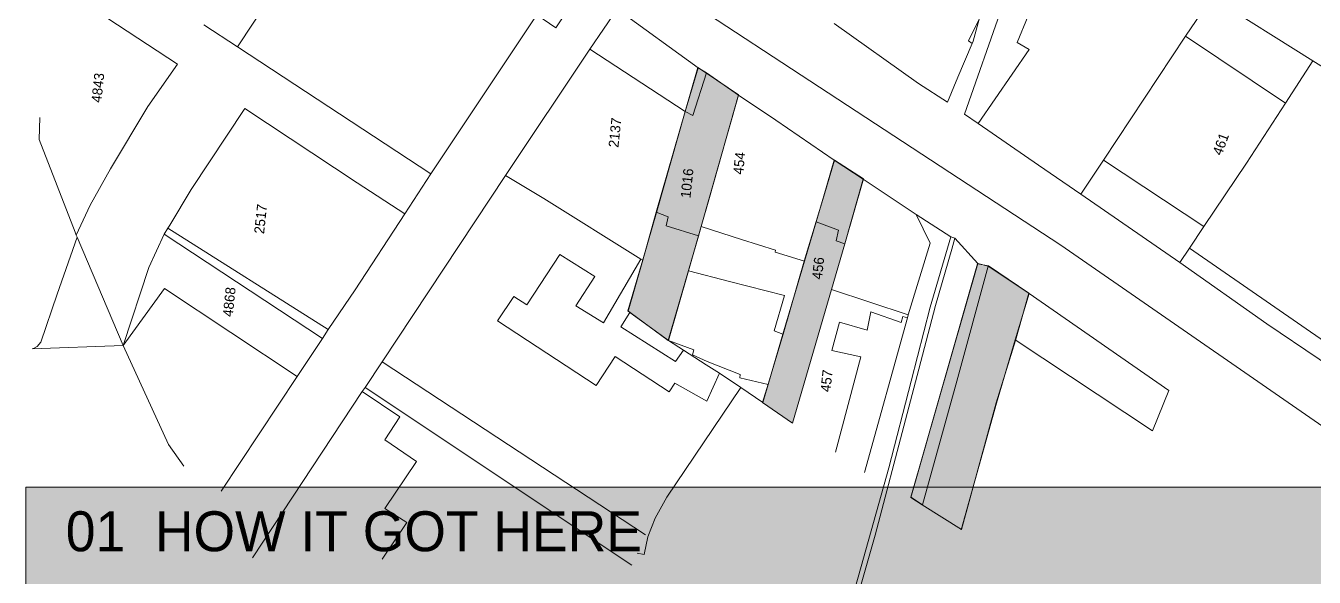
# Model space of a CAD drawing. Header units: metres. Extents: x -334221 to -333355, y -28172 to -27148.
# Drawn here: x -334064.1 to -333903, y -28019 to -27950 of the extents above; entities that cross this region are included whole.
import ezdxf

# ---------------------------------------------------------------- set-up
doc = ezdxf.new("R2010")
doc.units = ezdxf.units.M
for name, color, linetype, lineweight, true_color in [('EB-01-HISTORY-1930S-GRID', 7, 'CONTINUOUS', 18, 0x8a7358), ('EB-BASE-DIVIDING', 7, 'CONTINUOUS', 18, 0xc8bcac), ('EB-BASE-PARCEL-NUMBERS', 7, 'CONTINUOUS', 9, 0x8a8d90), ('EB-BASE-PARCELS', 7, 'CONTINUOUS', 18, 0x8a8d90), ('EB-BASE-SECTIONS', 7, 'CONTINUOUS', 9, 0xded8cf), ('EB-BASE-SHEETS', 7, 'CONTINUOUS', 9, 0xded8cf), ('EB-BASE-STRUCTURES', 7, 'CONTINUOUS', 18, 0x4e504d), ('EB-KEY-BACKGROUND', 7, 'CONTINUOUS', 0, 0xf4f2ed), ('EB-KEY-TEXT', 7, 'CONTINUOUS', 13, 0x151515)]:
    doc.layers.add(name, color=color, linetype=linetype, lineweight=lineweight, true_color=true_color)
doc.styles.add('OD-INTER', font='Inter.ttf')

msp = doc.modelspace()

# ---------------------------------------------------------------- hatches: boundary and pattern name
at = {"layer": 'EB-01-HISTORY-1930S-GRID', "transparency": 33554630}
for points in [[(-333981.62, -27960.69), (-333980.04, -27955.2), (-333978.95, -27955.9), (-333974.98, -27958.6), (-333978.58, -27971.46), (-333979.63, -27975.09), (-333979.95, -27976.3), (-333981.21, -27980.58), (-333983.75, -27989.37), (-333988.53, -27985.87), (-333988.8, -27985.64), (-333986.91, -27979.27), (-333985.22, -27973.33), (-333981.62, -27960.69)], [(-333971.98, -27997.11), (-333971.25, -27994.81), (-333969.37, -27988.55), (-333966.73, -27979.43), (-333965.26, -27974.48), (-333964.31, -27971.3), (-333962.95, -27966.79), (-333959.33, -27969.14), (-333961.66, -27977.27), (-333963.34, -27982.99), (-333968.19, -27999.69), (-333971.98, -27997.11)], [(-333945.08, -27979.75), (-333943.7, -27980.02), (-333938.63, -27983.42), (-333940.33, -27989.35), (-333942.73, -27997.15), (-333947.08, -28012.98), (-333951.98, -28009.92), (-333953.42, -28008.98), (-333945.08, -27979.75)]]:
    msp.add_hatch(color=256, dxfattribs=at).paths.add_polyline_path(points)
at = {"layer": 'EB-KEY-BACKGROUND', "transparency": 33554687}
msp.add_hatch(color=256, dxfattribs=at).paths.add_polyline_path([(-334064.11, -28007.72), (-333479.11, -28007.72), (-333479.11, -28150.22), (-334064.11, -28150.22)])

# ---------------------------------------------------------------- linework, layer by layer
at = {"layer": 'EB-01-HISTORY-1930S-GRID'}
for points in [[(-333981.62, -27960.69), (-333980.04, -27955.2), (-333978.95, -27955.9), (-333974.98, -27958.6), (-333978.58, -27971.46), (-333979.63, -27975.09), (-333979.95, -27976.3), (-333981.21, -27980.58), (-333983.75, -27989.37), (-333988.53, -27985.87), (-333988.8, -27985.64), (-333986.91, -27979.27), (-333985.22, -27973.33), (-333981.62, -27960.69)], [(-333971.98, -27997.11), (-333971.25, -27994.81), (-333969.37, -27988.55), (-333966.73, -27979.43), (-333965.26, -27974.48), (-333964.31, -27971.3), (-333962.95, -27966.79), (-333959.33, -27969.14), (-333961.66, -27977.27), (-333963.34, -27982.99), (-333968.19, -27999.69), (-333971.98, -27997.11)], [(-333945.08, -27979.75), (-333943.7, -27980.02), (-333938.63, -27983.42), (-333940.33, -27989.35), (-333942.73, -27997.15), (-333947.08, -28012.98), (-333951.98, -28009.92), (-333953.42, -28008.98), (-333945.08, -27979.75)]]:
    msp.add_lwpolyline(points, close=True, dxfattribs=at)
at = {"layer": 'EB-BASE-DIVIDING'}
for points in [[(-334016.69, -27973.51), (-334013.45, -27968.52)], [(-333952.74, -27973.61), (-333948.4, -27976.37)], [(-333948.4, -27976.37), (-333950.98, -27985.17), (-333953.35, -27994.44), (-333956.15, -28005.3), (-333959.31, -28016.59), (-333962.26, -28026.96), (-333964.67, -28035.01), (-333967.18, -28042.51), (-333969.17, -28049.78), (-333971.83, -28059.69), (-333974.81, -28070.3), (-333975.41, -28073.28), (-333976.28, -28079.36), (-333977.24, -28085.43), (-333979.49, -28095.94), (-333981.41, -28105.38), (-333982.33, -28109.07), (-333983.79, -28113.72), (-333985.07, -28116.95), (-333986.77, -28120.89), (-333988.22, -28124.19), (-333989, -28125.27)], [(-333959.88, -28020.71), (-333957.86, -28013.71), (-333954.06, -27999.26), (-333952.41, -27992.95), (-333950.32, -27984.96), (-333948.26, -27977.93), (-333947.92, -27976.54)], [(-333947.92, -27976.54), (-333948.4, -27976.37)], [(-333945.03, -27979.71), (-333947.92, -27976.54)], [(-334063.3, -27990.39), (-334051.93, -27989.97)]]:
    msp.add_lwpolyline(points, dxfattribs=at)
at = {"layer": 'EB-BASE-PARCELS'}
for points in [[(-333933.66, -27935.07), (-333937.96, -27932.4), (-333940.91, -27943.44), (-333941.97, -27947.61), (-333946.7, -27961.03), (-333944.99, -27962.21)], [(-334027.67, -27937.53), (-334037.61, -27952.62)], [(-334057.8, -27976.16), (-334056.06, -27972.42), (-334053.52, -27967.86), (-334048.85, -27960.06), (-334045.12, -27954.77), (-334061.35, -27944.11), (-334061.63, -27943.92)], [(-333994.31, -27944.99), (-333997.8, -27950.22), (-334000.19, -27948.61)], [(-333915.78, -27946.38), (-333919.04, -27951.29)], [(-333915.78, -27946.38), (-333903.11, -27954.36)], [(-333993.54, -27952.89), (-333990.16, -27947.89)], [(-333990.16, -27947.89), (-333980.01, -27955.25)], [(-334037.61, -27952.62), (-334041.83, -27949.84)], [(-334000.19, -27948.61), (-334013.45, -27968.52)], [(-333945.74, -27952.19), (-333947.52, -27956.39), (-333948.84, -27959.52), (-333952.46, -27957.2), (-333963.01, -27949.7)], [(-333944.86, -27949.16), (-333945.62, -27951.92), (-333945.74, -27952.19)], [(-333919.04, -27951.29), (-333929.33, -27966.78)], [(-334013.45, -27968.52), (-334037.61, -27952.62)], [(-334004.1, -27968.71), (-333993.54, -27952.89)], [(-333906.54, -27959.65), (-333903.11, -27954.36)], [(-333903.11, -27954.36), (-333896.01, -27958.81)], [(-333981.63, -27960.71), (-333980.01, -27955.25)], [(-333978.98, -27955.88), (-333980.01, -27955.25)], [(-333974.97, -27958.64), (-333978.98, -27955.88)], [(-333979.63, -27975.09), (-333978.59, -27971.43), (-333974.97, -27958.64)], [(-333974.97, -27958.64), (-333970.3, -27961.8), (-333962.98, -27966.79)], [(-333916.74, -27975.1), (-333911.42, -27967.15), (-333906.54, -27959.65)], [(-334016.69, -27973.51), (-334022.65, -27969.64), (-334036.7, -27960.31), (-334043.41, -27970.46), (-334046.11, -27974.92), (-334046.33, -27975.29)], [(-333985.25, -27973.29), (-333981.63, -27960.71)], [(-333944.99, -27962.21), (-333937.46, -27967.41), (-333932.16, -27971.04)], [(-333965.26, -27974.49), (-333964.31, -27971.27), (-333962.98, -27966.79)], [(-333959.36, -27969.18), (-333962.98, -27966.79)], [(-333929.33, -27966.78), (-333932.16, -27971.04)], [(-334004.1, -27968.71), (-334019.54, -27992.02)], [(-334004.1, -27968.71), (-333999.31, -27971.57)], [(-333959.36, -27969.18), (-333961.66, -27977.24)], [(-333952.74, -27973.61), (-333959.36, -27969.18)], [(-333999.31, -27971.57), (-333987.16, -27979.19)], [(-333932.16, -27971.04), (-333919.77, -27979.61)], [(-334026.27, -27987.99), (-334022.93, -27983), (-334016.69, -27973.51)], [(-333986.95, -27979.32), (-333985.25, -27973.29)], [(-333953.74, -27986.13), (-333951.01, -27977.19), (-333952.74, -27973.61)], [(-334046.79, -27976.03), (-334046.33, -27975.29)], [(-333979.97, -27976.27), (-333979.63, -27975.09)], [(-333966.72, -27979.41), (-333965.26, -27974.49)], [(-333918.56, -27977.82), (-333916.74, -27975.1)], [(-334057.7, -27976.42), (-334060.2, -27983.55), (-334062.23, -27989.55), (-334062.7, -27990.1), (-334063.05, -27990.32), (-334063.3, -27990.39)], [(-334046.79, -27976.03), (-334048.72, -27980.22), (-334051.93, -27989.97)], [(-334046.79, -27976.03), (-334027.01, -27989.11)], [(-333981.22, -27980.62), (-333979.97, -27976.27)], [(-333961.66, -27977.24), (-333963.32, -27982.96)], [(-333919.77, -27979.61), (-333918.56, -27977.82)], [(-333986.95, -27979.32), (-333988.76, -27985.68), (-333988.56, -27985.83)], [(-333987.16, -27979.19), (-333986.95, -27979.32)], [(-333969.41, -27988.56), (-333966.72, -27979.41)], [(-333945.03, -27979.71), (-333953.41, -28008.96), (-333951.94, -28009.9)], [(-333943.72, -27980.05), (-333945.03, -27979.71)], [(-333938.59, -27983.46), (-333943.72, -27980.05)], [(-333919.77, -27979.61), (-333908.87, -27987.28), (-333902.35, -27991.69), (-333898.73, -27994.14)], [(-333983.73, -27989.35), (-333981.22, -27980.62)], [(-333963.32, -27982.96), (-333968.2, -27999.68)], [(-333938.59, -27983.46), (-333940.34, -27989.29)], [(-333938.59, -27983.46), (-333921.13, -27995.59), (-333923.16, -28000.65)], [(-333988.56, -27985.83), (-333983.73, -27989.35)], [(-333959.21, -28005.88), (-333953.84, -27986.52)], [(-333953.84, -27986.52), (-333953.74, -27986.13)], [(-334027.01, -27989.11), (-334026.27, -27987.99)], [(-333971.27, -27994.86), (-333969.41, -27988.56)], [(-334030.17, -27993.84), (-334027.01, -27989.11)], [(-333981.83, -27990.57), (-333983.73, -27989.35)], [(-333940.34, -27989.29), (-333942.71, -27997.2), (-333947.12, -28013.02)], [(-333977.32, -27993.46), (-333979.01, -27992.38), (-333981.83, -27990.57)], [(-334019.54, -27992.02), (-334021.68, -27995.22)], [(-333978.94, -27996.96), (-333977.32, -27993.46)], [(-333974.68, -27995.25), (-333977.32, -27993.46)], [(-334039.69, -28008.2), (-334030.17, -27993.84)], [(-333971.94, -27997.12), (-333971.27, -27994.86)], [(-334035.76, -28016.53), (-334022.02, -27995.74)], [(-334022.02, -27995.74), (-334021.68, -27995.22)], [(-334021.68, -27995.22), (-333988.3, -28017.45)], [(-333974.68, -27995.25), (-333971.94, -27997.12)]]:
    msp.add_lwpolyline(points, dxfattribs=at)
at = {"layer": 'EB-BASE-SECTIONS'}
for points in [[(-334062.35, -27961.46), (-334062.45, -27964.22), (-334057.94, -27975.81), (-334057.8, -27976.16)], [(-334057.8, -27976.16), (-334057.7, -27976.42)], [(-334051.93, -27989.97), (-334046.24, -28002.38), (-334044.34, -28005.08)]]:
    msp.add_lwpolyline(points, dxfattribs=at)
at = {"layer": 'EB-BASE-SHEETS'}
for points in [[(-334051.2, -27899.63), (-334011.34, -27927.19), (-333934.63, -27977.41), (-333882.66, -28013.43), (-333877.31, -28017.15)], [(-334057.7, -27976.42), (-334051.93, -27989.97)]]:
    msp.add_lwpolyline(points, dxfattribs=at)
at = {"layer": 'EB-BASE-STRUCTURES'}
for points in [[(-333933.22, -27935.35), (-333940.12, -27952.05), (-333938.61, -27952.94), (-333944.99, -27962.21)], [(-333945.74, -27952.19), (-333946.21, -27951.87), (-333944.86, -27949.16)], [(-333906.54, -27959.65), (-333919.04, -27951.29)], [(-333993.54, -27952.89), (-333981.63, -27960.71)], [(-333978.98, -27955.88), (-333980.67, -27961.22), (-333981.63, -27960.71)], [(-333916.74, -27975.1), (-333929.33, -27966.78)], [(-333979.97, -27976.27), (-333984.03, -27975.01), (-333983.74, -27973.87), (-333985.25, -27973.29)], [(-334026.27, -27987.99), (-334046.33, -27975.29)], [(-333979.63, -27975.09), (-333974.57, -27976.73), (-333970.33, -27978.07), (-333970.38, -27978.3), (-333966.72, -27979.41)], [(-333965.26, -27974.49), (-333962.45, -27975.54), (-333962.73, -27976.88), (-333961.66, -27977.24)], [(-333978.94, -27996.96), (-333982.93, -27994.69), (-333983.63, -27995.78), (-333990.4, -27991.36), (-333992.78, -27994.97), (-334005.1, -27986.9), (-334003.07, -27983.85), (-334001.42, -27984.9), (-333997.3, -27978.59), (-333992.94, -27981.36), (-333995.32, -27985.01), (-333991.85, -27987.15), (-333987.16, -27979.19)], [(-333918.56, -27977.82), (-333901.12, -27989.85), (-333899.34, -27987.33), (-333895.85, -27989.78)], [(-333943.72, -27980.05), (-333947.64, -27994.43), (-333951.94, -28009.9)], [(-333981.22, -27980.62), (-333976.08, -27981.98), (-333969.23, -27983.71), (-333970.5, -27988.16), (-333969.41, -27988.56)], [(-334030.17, -27993.84), (-334046.76, -27982.83), (-334051.93, -27989.97)], [(-333953.74, -27986.13), (-333963.32, -27982.96)], [(-333988.56, -27985.83), (-333989.69, -27987.63), (-333982.86, -27992), (-333981.83, -27990.57)], [(-333953.84, -27986.52), (-333954.42, -27986.33), (-333954.63, -27987.1), (-333958.4, -27985.78), (-333958.88, -27988.04), (-333962.32, -27987.05), (-333963.31, -27990.6), (-333959.68, -27991.38), (-333962.84, -28003.31)], [(-333971.27, -27994.86), (-333974.8, -27994.01), (-333974.74, -27993.59), (-333978.9, -27991.98), (-333980.72, -27991.15), (-333980.53, -27990.53), (-333983.73, -27989.35)], [(-333923.16, -28000.65), (-333940.34, -27989.29)], [(-333986.6, -28013.67), (-334019.54, -27992.02)], [(-334022.02, -27995.74), (-334017.32, -27998.91), (-334019.19, -28001.8), (-334015.22, -28004.48), (-334019.19, -28010.36), (-334016.43, -28012.13), (-334019.54, -28016.72)], [(-333974.68, -27995.25), (-333983.91, -28008.94), (-333985.4, -28011.59), (-333986.29, -28013.92), (-333986.78, -28016.11), (-333987.64, -28015.94)]]:
    msp.add_lwpolyline(points, dxfattribs=at)
at = {"layer": 'EB-KEY-TEXT'}
msp.add_lwpolyline([(-334064.11, -28007.72), (-333479.11, -28007.72), (-333479.11, -28150.22), (-334064.11, -28150.22)], close=True, dxfattribs=at)

# ---------------------------------------------------------------- texts
at = {"layer": 'EB-BASE-PARCEL-NUMBERS', "style": 'OD-INTER'}
for s, rotation, p in [('4843', 83.9793, (-334054.67, -27959.65)), ('2137', 83.9793, (-333989.99, -27965.26)), ('461', 69.9902, (-333914.54, -27966.3)), ('454', 83.9793, (-333974.4, -27968.63)), ('1016', 83.9793, (-333980.98, -27971.59)), ('2517', 83.9793, (-334034.31, -27976.06)), ('456', 83.9793, (-333964.53, -27981.76)), ('4868', 83.9793, (-334038.24, -27986.44)), ('457', 83.9793, (-333963.48, -27995.85))]:
    msp.add_text(s, height=1.25, rotation=rotation, dxfattribs=at).set_placement(p)
at = {"layer": 'EB-KEY-TEXT', "style": 'OD-INTER'}
msp.add_text('01  HOW IT GOT HERE', height=5, dxfattribs=at).set_placement((-334059.11, -28015.72))

doc.saveas('drawing.dxf')
